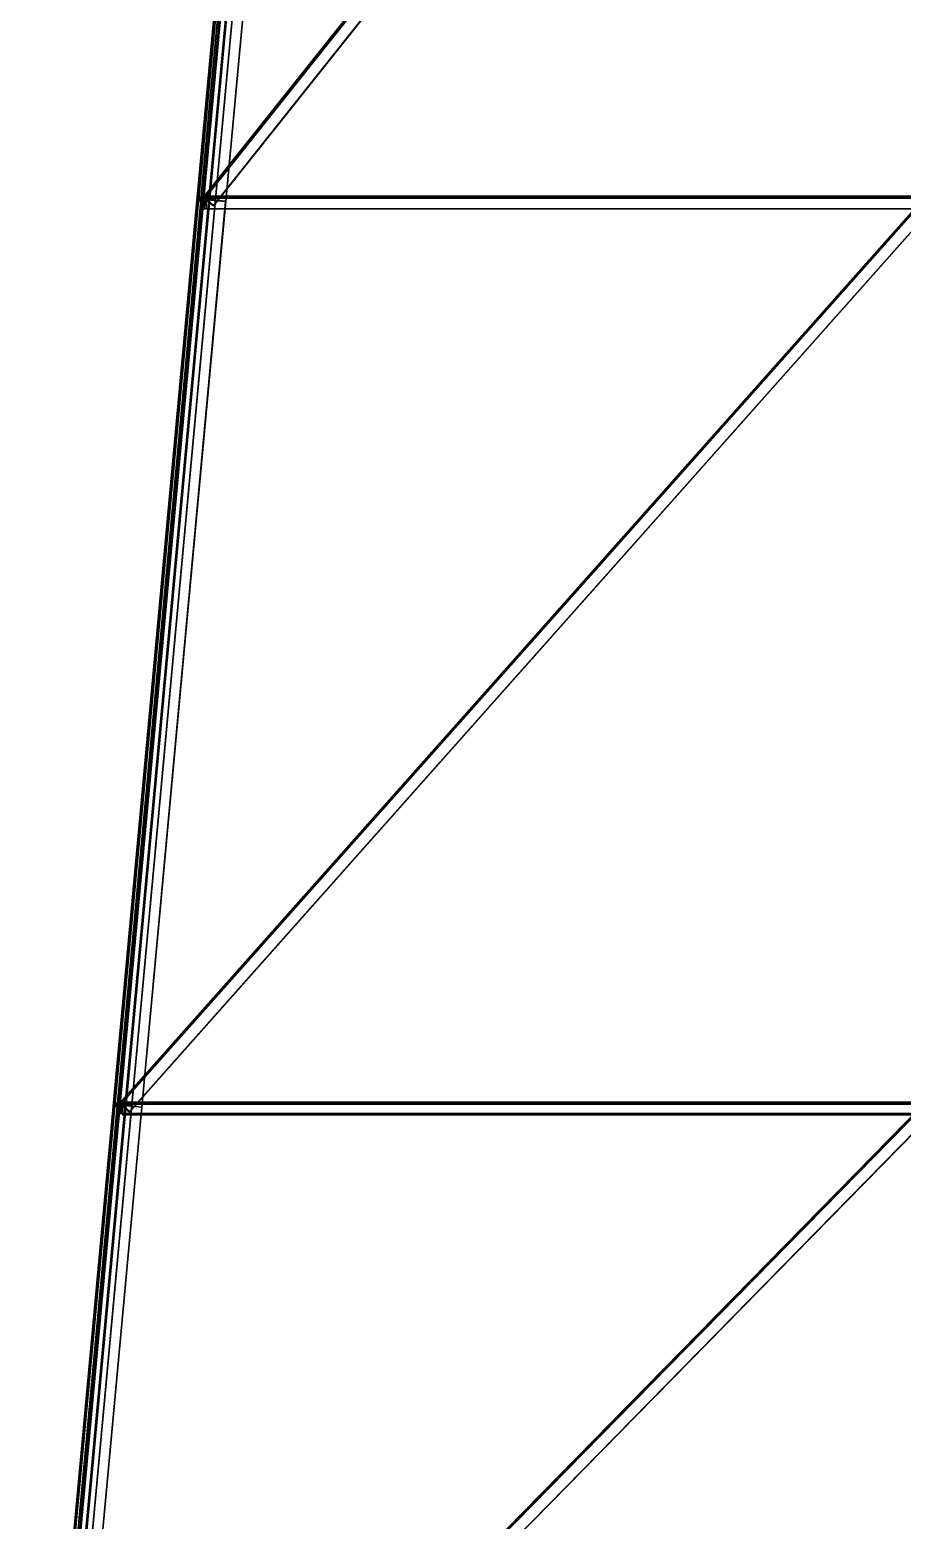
# Model space of a CAD drawing. Extents: x -14.2 to 13.4, y -20.5 to 46.3.
# Drawn here: x -4.96 to -0.14, y -12.29 to -4.06 of the extents above; entities that cross this region are included whole.
import ezdxf

# ---------------------------------------------------------------- set-up
doc = ezdxf.new("R2010")
doc.units = 0

msp = doc.modelspace()

# ---------------------------------------------------------------- linework, layer by layer
at = {"layer": '1', "color": 5}
for points in [[(-3.5697, 0.0122, -0.0122), (-4.0322, -4.9878, -3.1268), (-4.032, -4.9852, -3.131), (-3.5695, 0.0148, -0.0164)], [(-3.505, 0.0062, -0.0122), (-3.9675, -4.9938, -3.1268), (-4.0322, -4.9878, -3.1268), (-3.5697, 0.0122, -0.0122)], [(-3.5695, 0.0148, -0.0164), (-4.032, -4.9852, -3.131), (-3.9623, -4.9916, -3.131), (-3.4998, 0.0084, -0.0164)], [(-3.5383, 0.0119, 0.0164), (-4.0008, -4.9881, 3.131), (-4.0042, -5.0248, 3.0715), (-3.5417, -0.0248, -0.043)], [(-3.4686, 0.0055, 0.0164), (-3.9311, -4.9945, 3.131), (-4.0008, -4.9881, 3.131), (-3.5383, 0.0119, 0.0164)], [(-3.5367, -0.0253, -0.043), (-3.9992, -5.0253, 3.0715), (-3.9961, -4.9911, 3.1268), (-3.5336, 0.0089, 0.0122)], [(-0.0154, 0.0085, -2.6987), (-3.9979, -4.9915, -3.0633), (-3.9976, -4.9866, -3.1331), (-0.0151, 0.0134, -2.7685)], [(-0.0115, 0.0054, -2.6989), (-3.994, -4.9946, -3.0635), (-3.9979, -4.9915, -3.0633), (-0.0154, 0.0085, -2.6987)], [(-0.0148, 0.0154, 2.7998), (-3.9973, -4.9846, 3.1644), (-3.9978, -4.9893, 3.0946), (-0.0153, 0.0107, 2.73)], [(-0.0153, 0.0107, 2.73), (-3.9978, -4.9893, 3.0946), (-3.943, -5.0328, 3.0972), (0.0395, -0.0328, 2.7326)], [(-0.0151, 0.0134, -2.7685), (-3.9976, -4.9866, -3.1331), (-3.9428, -5.0301, -3.1359), (0.0397, -0.0301, -2.7713)], [(-0.0109, 0.0123, 2.8), (-3.9934, -4.9877, 3.1646), (-3.9973, -4.9846, 3.1644), (-0.0148, 0.0154, 2.7998)], [(-3.5336, 0.0089, 0.0122), (-3.9961, -4.9911, 3.1268), (-3.9314, -4.9971, 3.1268), (-3.4689, 0.0029, 0.0122)], [(-0.0112, 0.0099, -2.7637), (-3.9937, -4.9901, -3.1283), (-3.994, -4.9946, -3.0635), (-0.0115, 0.0054, -2.6989)], [(-0.0113, 0.0079, 2.7351), (-3.9938, -4.9921, 3.0997), (-3.9934, -4.9877, 3.1646), (-0.0109, 0.0123, 2.8)], [(0.0396, -0.0324, 2.7376), (-3.9429, -5.0324, 3.1022), (-3.9938, -4.9921, 3.0997), (-0.0113, 0.0079, 2.7351)], [(0.0397, -0.0304, -2.7663), (-3.9428, -5.0304, -3.1309), (-3.9937, -4.9901, -3.1283), (-0.0112, 0.0099, -2.7637)], [(-3.5082, -0.0279, 0.043), (-3.9707, -5.0279, -3.0715), (-3.9675, -4.9938, -3.1268), (-3.505, 0.0062, -0.0122)], [(-3.4998, 0.0084, -0.0164), (-3.9623, -4.9916, -3.131), (-3.9657, -5.0284, -3.0715), (-3.5032, -0.0284, 0.043)], [(-3.4689, 0.0029, 0.0122), (-3.9314, -4.9971, 3.1268), (-3.9311, -4.9945, 3.131), (-3.4686, 0.0055, 0.0164)], [(-3.5417, -0.0248, -0.043), (-4.0042, -5.0248, 3.0715), (-3.9992, -5.0253, 3.0715), (-3.5367, -0.0253, -0.043)], [(-3.5032, -0.0284, 0.043), (-3.9657, -5.0284, -3.0715), (-3.9707, -5.0279, -3.0715), (-3.5082, -0.0279, 0.043)], [(0.0395, -0.0328, 2.7326), (-3.943, -5.0328, 3.0972), (-3.9429, -5.0324, 3.1022), (0.0396, -0.0324, 2.7376)], [(0.0397, -0.0301, -2.7713), (-3.9428, -5.0301, -3.1359), (-3.9428, -5.0304, -3.1309), (0.0397, -0.0304, -2.7663)], [(-4.0322, -4.9872, -0.0118), (-4.4947, -9.9872, -3.491), (-4.4944, -9.9844, -3.4951), (-4.0319, -4.9844, -0.0159)], [(-3.9675, -4.9932, -0.0118), (-4.43, -9.9932, -3.491), (-4.4947, -9.9872, -3.491), (-4.0322, -4.9872, -0.0118)], [(-4.0319, -4.9844, -0.0159), (-4.4944, -9.9844, -3.4951), (-4.4247, -9.9908, -3.4951), (-3.9622, -4.9908, -0.0159)], [(-4.0008, -4.9872, 0.0159), (-4.4633, -9.9872, 3.4951), (-4.4669, -10.0269, 3.4375), (-4.0044, -5.0269, -0.0416)], [(-3.9311, -4.9937, 0.0159), (-4.3936, -9.9937, 3.4951), (-4.4633, -9.9872, 3.4951), (-4.0008, -4.9872, 0.0159)], [(-3.9994, -5.0274, -0.0416), (-4.4619, -10.0274, 3.4375), (-4.4585, -9.9905, 3.491), (-3.996, -4.9905, 0.0118)], [(-0.0147, -4.9907, -3.0632), (-4.4597, -9.9907, -3.4278), (-4.4594, -9.9858, -3.4976), (-0.0144, -4.9858, -3.1331)], [(-0.0109, -4.994, -3.0634), (-4.4559, -9.994, -3.428), (-4.4597, -9.9907, -3.4278), (-0.0147, -4.9907, -3.0632)], [(-0.0142, -4.9838, 3.1643), (-4.4592, -9.9838, 3.5289), (-4.4596, -9.9885, 3.4591), (-0.0146, -4.9885, 3.0945)], [(-0.0146, -4.9885, 3.0945), (-4.4596, -9.9885, 3.4591), (-4.4072, -10.0348, 3.4619), (0.0378, -5.0348, 3.0973)], [(-0.0144, -4.9858, -3.1331), (-4.4594, -9.9858, -3.4976), (-4.407, -10.0322, -3.5006), (0.038, -5.0322, -3.1361)], [(-0.0104, -4.9871, 3.1645), (-4.4554, -9.9871, 3.5291), (-4.4592, -9.9838, 3.5289), (-0.0142, -4.9838, 3.1643)], [(-3.996, -4.9905, 0.0118), (-4.4585, -9.9905, 3.491), (-4.3938, -9.9965, 3.491), (-3.9313, -4.9965, 0.0118)], [(-0.0107, -4.9895, -3.1283), (-4.4557, -9.9895, -3.4929), (-4.4559, -9.994, -3.428), (-0.0109, -4.994, -3.0634)], [(-0.0108, -4.9915, 3.0997), (-4.4558, -9.9915, 3.4643), (-4.4554, -9.9871, 3.5291), (-0.0104, -4.9871, 3.1645)], [(0.0378, -5.0345, 3.1023), (-4.4072, -10.0345, 3.4669), (-4.4558, -9.9915, 3.4643), (-0.0108, -4.9915, 3.0997)], [(0.038, -5.0325, -3.1311), (-4.407, -10.0325, -3.4957), (-4.4557, -9.9895, -3.4929), (-0.0107, -4.9895, -3.1283)], [(-3.9709, -5.03, 0.0416), (-4.4334, -10.03, -3.4375), (-4.43, -9.9932, -3.491), (-3.9675, -4.9932, -0.0118)], [(-3.9622, -4.9908, -0.0159), (-4.4247, -9.9908, -3.4951), (-4.4284, -10.0305, -3.4375), (-3.9659, -5.0305, 0.0416)], [(-3.9313, -4.9965, 0.0118), (-4.3938, -9.9965, 3.491), (-4.3936, -9.9937, 3.4951), (-3.9311, -4.9937, 0.0159)], [(-3.9622, -4.9908, -0.0159), (-4.0319, -4.9844, -0.0159), (-4.0322, -4.9872, -0.0118)], [(-3.9623, -4.9916, -3.131), (-4.032, -4.9852, -3.131), (-4.0322, -4.9878, -3.1268)], [(-3.9622, -4.9908, -0.0159), (-4.0322, -4.9872, -0.0118), (-3.9675, -4.9932, -0.0118)], [(-3.9623, -4.9916, -3.131), (-4.0322, -4.9878, -3.1268), (-3.9675, -4.9938, -3.1268)], [(-4.0008, -4.9872, 0.0159), (-3.9994, -5.0274, -0.0416), (-4.0044, -5.0269, -0.0416)], [(-4.0008, -4.9881, 3.131), (-3.9992, -5.0253, 3.0715), (-4.0042, -5.0248, 3.0715)], [(-4.0008, -4.9872, 0.0159), (-3.9311, -4.9937, 0.0159), (-3.9313, -4.9965, 0.0118)], [(-4.0008, -4.9872, 0.0159), (-3.9313, -4.9965, 0.0118), (-3.996, -4.9905, 0.0118)], [(-4.0008, -4.9872, 0.0159), (-3.996, -4.9905, 0.0118), (-3.9994, -5.0274, -0.0416)], [(-4.0008, -4.9881, 3.131), (-3.9311, -4.9945, 3.131), (-3.9314, -4.9971, 3.1268)], [(-4.0008, -4.9881, 3.131), (-3.9314, -4.9971, 3.1268), (-3.9961, -4.9911, 3.1268)], [(-4.0008, -4.9881, 3.131), (-3.9961, -4.9911, 3.1268), (-3.9992, -5.0253, 3.0715)], [(-3.9976, -4.9866, -3.1331), (-3.9979, -4.9915, -3.0633), (-3.994, -4.9946, -3.0635)], [(-3.9978, -4.9893, 3.0946), (-3.9973, -4.9846, 3.1644), (-3.9934, -4.9877, 3.1646)], [(-3.9978, -4.9893, 3.0946), (-3.9934, -4.9877, 3.1646), (-3.9938, -4.9921, 3.0997)], [(-3.9978, -4.9893, 3.0946), (-3.9938, -4.9921, 3.0997), (-3.9429, -5.0324, 3.1022)], [(-3.9978, -4.9893, 3.0946), (-3.9429, -5.0324, 3.1022), (-3.943, -5.0328, 3.0972)], [(-3.9976, -4.9866, -3.1331), (-3.994, -4.9946, -3.0635), (-3.9937, -4.9901, -3.1283)], [(-3.9976, -4.9866, -3.1331), (-3.9937, -4.9901, -3.1283), (-3.9428, -5.0304, -3.1309)], [(-3.9976, -4.9866, -3.1331), (-3.9428, -5.0304, -3.1309), (-3.9428, -5.0301, -3.1359)], [(-0.0147, -5.0487, 3.1334), (-3.9972, -5.0487, 0.0188), (-3.9933, -4.979, 0.0138), (-0.0108, -4.979, 3.1284)], [(-3.9933, -4.979, 0.0138), (-3.9972, -5.0487, 0.0188), (-3.9942, -5.0491, 0.0149)], [(-0.0108, -4.979, -3.1284), (-3.9933, -4.979, -0.0138), (-3.9972, -5.0487, -0.0188), (-0.0147, -5.0487, -3.1334)], [(-3.9933, -4.979, -0.0138), (-3.9942, -5.0491, -0.0149), (-3.9972, -5.0487, -0.0188)], [(-3.9933, -4.979, 0.0138), (-3.9942, -5.0491, 0.0149), (-3.9905, -4.9844, 0.0102)], [(-3.9933, -4.979, -0.0138), (-3.9905, -4.9844, -0.0102), (-3.9942, -5.0491, -0.0149)], [(-0.008, -4.9844, 3.1248), (-3.9905, -4.9844, 0.0102), (-3.9942, -5.0491, 0.0149), (-0.0117, -5.0491, 3.1295)], [(-0.0117, -5.0491, -3.1295), (-3.9942, -5.0491, -0.0149), (-3.9905, -4.9844, -0.0102), (-0.008, -4.9844, -3.1248)], [(-0.0108, -4.979, 3.1284), (-3.9933, -4.979, 0.0138), (-3.9503, -4.9854, -0.0411), (0.0322, -4.9854, 3.0735)], [(-3.9933, -4.979, 0.0138), (-3.9905, -4.9844, 0.0102), (-3.9506, -4.9903, -0.0408)], [(-3.9933, -4.979, 0.0138), (-3.9506, -4.9903, -0.0408), (-3.9503, -4.9854, -0.0411)], [(0.0322, -4.9854, -3.0735), (-3.9503, -4.9854, 0.0411), (-3.9933, -4.979, -0.0138), (-0.0108, -4.979, -3.1284)], [(-3.9933, -4.979, -0.0138), (-3.9503, -4.9854, 0.0411), (-3.9506, -4.9903, 0.0408)], [(-3.9933, -4.979, -0.0138), (-3.9506, -4.9903, 0.0408), (-3.9905, -4.9844, -0.0102)], [(0.0319, -4.9903, 3.0738), (-3.9506, -4.9903, -0.0408), (-3.9905, -4.9844, 0.0102), (-0.008, -4.9844, 3.1248)], [(-0.008, -4.9844, -3.1248), (-3.9905, -4.9844, -0.0102), (-3.9506, -4.9903, 0.0408), (0.0319, -4.9903, -3.0738)], [(-3.9622, -4.9908, -0.0159), (-3.9675, -4.9932, -0.0118), (-3.9709, -5.03, 0.0416)], [(-3.9622, -4.9908, -0.0159), (-3.9709, -5.03, 0.0416), (-3.9659, -5.0305, 0.0416)], [(-3.9623, -4.9916, -3.131), (-3.9675, -4.9938, -3.1268), (-3.9707, -5.0279, -3.0715)], [(-3.9623, -4.9916, -3.131), (-3.9707, -5.0279, -3.0715), (-3.9657, -5.0284, -3.0715)], [(0.0322, -4.9854, 3.0735), (-3.9503, -4.9854, -0.0411), (-3.9506, -4.9903, -0.0408), (0.0319, -4.9903, 3.0738)], [(0.0319, -4.9903, -3.0738), (-3.9506, -4.9903, 0.0408), (-3.9503, -4.9854, 0.0411), (0.0322, -4.9854, -3.0735)], [(-4.0044, -5.0269, -0.0416), (-4.4669, -10.0269, 3.4375), (-4.4619, -10.0274, 3.4375), (-3.9994, -5.0274, -0.0416)], [(-3.9659, -5.0305, 0.0416), (-4.4284, -10.0305, -3.4375), (-4.4334, -10.03, -3.4375), (-3.9709, -5.03, 0.0416)], [(0.0378, -5.0348, 3.0973), (-4.4072, -10.0348, 3.4619), (-4.4072, -10.0345, 3.4669), (0.0378, -5.0345, 3.1023)], [(0.038, -5.0322, -3.1361), (-4.407, -10.0322, -3.5006), (-4.407, -10.0325, -3.4957), (0.038, -5.0325, -3.1311)], [(-0.0117, -5.0491, 3.1295), (-3.9942, -5.0491, 0.0149), (-3.9972, -5.0487, 0.0188), (-0.0147, -5.0487, 3.1334)], [(-0.0147, -5.0487, -3.1334), (-3.9972, -5.0487, -0.0188), (-3.9942, -5.0491, -0.0149), (-0.0117, -5.0491, -3.1295)], [(-4.4946, -9.9866, -0.0114), (-4.9571, -14.9866, -3.8551), (-4.9568, -14.9836, -3.8591), (-4.4943, -9.9836, -0.0154)], [(-4.4299, -9.9926, -0.0114), (-4.8924, -14.9926, -3.8551), (-4.9571, -14.9866, -3.8551), (-4.4946, -9.9866, -0.0114)], [(-4.4943, -9.9836, -0.0154), (-4.9568, -14.9836, -3.8591), (-4.8871, -14.9901, -3.8591), (-4.4246, -9.9901, -0.0154)], [(-4.4632, -9.9865, 0.0154), (-4.9257, -14.9865, 3.8591), (-4.9296, -15.0289, 3.8035), (-4.4671, -10.0289, -0.0402)], [(-4.4671, -10.0289, -0.0402), (-4.9296, -15.0289, 3.8035), (-4.9246, -15.0293, 3.8035), (-4.4621, -10.0293, -0.0402)], [(-4.3935, -9.993, 0.0154), (-4.856, -14.993, 3.8591), (-4.9257, -14.9865, 3.8591), (-4.4632, -9.9865, 0.0154)], [(-4.4621, -10.0293, -0.0402), (-4.9246, -15.0293, 3.8035), (-4.921, -14.99, 3.8551), (-4.4585, -9.99, 0.0114)], [(-0.014, -9.99, -3.4278), (-4.9215, -14.99, -3.7923), (-4.9213, -14.9852, -3.8622), (-0.0138, -9.9852, -3.4976)], [(-0.0104, -9.9935, -3.428), (-4.9179, -14.9935, -3.7926), (-4.9215, -14.99, -3.7923), (-0.014, -9.99, -3.4278)], [(-0.0135, -9.9831, 3.5289), (-4.921, -14.9831, 3.8935), (-4.9214, -14.9878, 3.8236), (-0.0139, -9.9878, 3.459)], [(-0.0139, -9.9878, 3.459), (-4.9214, -14.9878, 3.8236), (-4.8714, -15.0367, 3.8266), (0.0361, -10.0367, 3.462)], [(-0.0138, -9.9852, -3.4976), (-4.9213, -14.9852, -3.8622), (-4.8712, -15.034, -3.8654), (0.0363, -10.034, -3.5008)], [(-0.0099, -9.9866, 3.5291), (-4.9174, -14.9866, 3.8937), (-4.921, -14.9831, 3.8935), (-0.0135, -9.9831, 3.5289)], [(-4.4585, -9.99, 0.0114), (-4.921, -14.99, 3.8551), (-4.8563, -14.996, 3.8551), (-4.3938, -9.996, 0.0114)], [(-0.0102, -9.989, -3.4928), (-4.9177, -14.989, -3.8574), (-4.9179, -14.9935, -3.7926), (-0.0104, -9.9935, -3.428)], [(-0.0103, -9.9909, 3.4642), (-4.9178, -14.9909, 3.8288), (-4.9174, -14.9866, 3.8937), (-0.0099, -9.9866, 3.5291)], [(0.0361, -10.0363, 3.467), (-4.8714, -15.0363, 3.8316), (-4.9178, -14.9909, 3.8288), (-0.0103, -9.9909, 3.4642)], [(0.0362, -10.0344, -3.4958), (-4.8713, -15.0344, -3.8604), (-4.9177, -14.989, -3.8574), (-0.0102, -9.989, -3.4928)], [(-4.4335, -10.032, 0.0402), (-4.896, -15.032, -3.8035), (-4.8924, -14.9926, -3.8551), (-4.4299, -9.9926, -0.0114)], [(-4.4286, -10.0324, 0.0402), (-4.8911, -15.0324, -3.8035), (-4.896, -15.032, -3.8035), (-4.4335, -10.032, 0.0402)], [(-4.4246, -9.9901, -0.0154), (-4.8871, -14.9901, -3.8591), (-4.8911, -15.0324, -3.8035), (-4.4286, -10.0324, 0.0402)], [(0.0361, -10.0367, 3.462), (-4.8714, -15.0367, 3.8266), (-4.8714, -15.0363, 3.8316), (0.0361, -10.0363, 3.467)], [(0.0363, -10.034, -3.5008), (-4.8712, -15.034, -3.8654), (-4.8713, -15.0344, -3.8604), (0.0362, -10.0344, -3.4958)], [(-4.3938, -9.996, 0.0114), (-4.8563, -14.996, 3.8551), (-4.856, -14.993, 3.8591), (-4.3935, -9.993, 0.0154)], [(-4.4247, -9.9908, -3.4951), (-4.4944, -9.9844, -3.4951), (-4.4947, -9.9872, -3.491)], [(-4.4247, -9.9908, -3.4951), (-4.4947, -9.9872, -3.491), (-4.43, -9.9932, -3.491)], [(-4.4246, -9.9901, -0.0154), (-4.4943, -9.9836, -0.0154), (-4.4946, -9.9866, -0.0114)], [(-4.4246, -9.9901, -0.0154), (-4.4946, -9.9866, -0.0114), (-4.4299, -9.9926, -0.0114)], [(-4.4632, -9.9865, 0.0154), (-4.4621, -10.0293, -0.0402), (-4.4671, -10.0289, -0.0402)], [(-4.4633, -9.9872, 3.4951), (-4.4619, -10.0274, 3.4375), (-4.4669, -10.0269, 3.4375)], [(-4.4633, -9.9872, 3.4951), (-4.3936, -9.9937, 3.4951), (-4.3938, -9.9965, 3.491)], [(-4.4633, -9.9872, 3.4951), (-4.3938, -9.9965, 3.491), (-4.4585, -9.9905, 3.491)], [(-4.4633, -9.9872, 3.4951), (-4.4585, -9.9905, 3.491), (-4.4619, -10.0274, 3.4375)], [(-4.4632, -9.9865, 0.0154), (-4.3935, -9.993, 0.0154), (-4.3938, -9.996, 0.0114)], [(-4.4632, -9.9865, 0.0154), (-4.3938, -9.996, 0.0114), (-4.4585, -9.99, 0.0114)], [(-4.4632, -9.9865, 0.0154), (-4.4585, -9.99, 0.0114), (-4.4621, -10.0293, -0.0402)], [(-4.4594, -9.9858, -3.4976), (-4.4597, -9.9907, -3.4278), (-4.4559, -9.994, -3.428)], [(-4.4596, -9.9885, 3.4591), (-4.4592, -9.9838, 3.5289), (-4.4554, -9.9871, 3.5291)], [(-4.4596, -9.9885, 3.4591), (-4.4554, -9.9871, 3.5291), (-4.4558, -9.9915, 3.4643)], [(-4.4596, -9.9885, 3.4591), (-4.4558, -9.9915, 3.4643), (-4.4072, -10.0345, 3.4669)], [(-4.4596, -9.9885, 3.4591), (-4.4072, -10.0345, 3.4669), (-4.4072, -10.0348, 3.4619)], [(-4.4594, -9.9858, -3.4976), (-4.4559, -9.994, -3.428), (-4.4557, -9.9895, -3.4929)], [(-4.4594, -9.9858, -3.4976), (-4.4557, -9.9895, -3.4929), (-4.407, -10.0325, -3.4957)], [(-4.4594, -9.9858, -3.4976), (-4.407, -10.0325, -3.4957), (-4.407, -10.0322, -3.5006)], [(-0.0126, -10.0418, 3.4952), (-4.4576, -10.0418, 0.0161), (-4.4542, -9.9821, 0.0117), (-0.0092, -9.9821, 3.4909)], [(-4.4542, -9.9821, 0.0117), (-4.4576, -10.0418, 0.0161), (-4.4551, -10.0422, 0.0129)], [(-0.0092, -9.9821, -3.4909), (-4.4542, -9.9821, -0.0117), (-4.4576, -10.0418, -0.0161), (-0.0126, -10.0418, -3.4952)], [(-4.4542, -9.9821, -0.0117), (-4.4551, -10.0422, -0.0129), (-4.4576, -10.0418, -0.0161)], [(-4.4542, -9.9821, 0.0117), (-4.4551, -10.0422, 0.0129), (-4.452, -9.9864, 0.0089)], [(-4.4542, -9.9821, -0.0117), (-4.452, -9.9864, -0.0089), (-4.4551, -10.0422, -0.0129)], [(-0.007, -9.9864, 3.4881), (-4.452, -9.9864, 0.0089), (-4.4551, -10.0422, 0.0129), (-0.0101, -10.0422, 3.4921)], [(-0.0101, -10.0422, -3.4921), (-4.4551, -10.0422, -0.0129), (-4.452, -9.9864, -0.0089), (-0.007, -9.9864, -3.4881)], [(-0.0092, -9.9821, 3.4909), (-4.4542, -9.9821, 0.0117), (-4.4174, -9.9876, -0.0353), (0.0276, -9.9876, 3.4439)], [(-4.4542, -9.9821, 0.0117), (-4.452, -9.9864, 0.0089), (-4.4176, -9.9915, -0.035)], [(-4.4542, -9.9821, 0.0117), (-4.4176, -9.9915, -0.035), (-4.4174, -9.9876, -0.0353)], [(0.0276, -9.9876, -3.4439), (-4.4174, -9.9876, 0.0353), (-4.4542, -9.9821, -0.0117), (-0.0092, -9.9821, -3.4909)], [(-4.4542, -9.9821, -0.0117), (-4.4174, -9.9876, 0.0353), (-4.4176, -9.9915, 0.035)], [(-4.4542, -9.9821, -0.0117), (-4.4176, -9.9915, 0.035), (-4.452, -9.9864, -0.0089)], [(0.0274, -9.9915, 3.4441), (-4.4176, -9.9915, -0.035), (-4.452, -9.9864, 0.0089), (-0.007, -9.9864, 3.4881)], [(-0.007, -9.9864, -3.4881), (-4.452, -9.9864, -0.0089), (-4.4176, -9.9915, 0.035), (0.0274, -9.9915, -3.4441)], [(-4.4246, -9.9901, -0.0154), (-4.4299, -9.9926, -0.0114), (-4.4335, -10.032, 0.0402)], [(-4.4246, -9.9901, -0.0154), (-4.4335, -10.032, 0.0402), (-4.4286, -10.0324, 0.0402)], [(-4.4247, -9.9908, -3.4951), (-4.43, -9.9932, -3.491), (-4.4334, -10.03, -3.4375)], [(-4.4247, -9.9908, -3.4951), (-4.4334, -10.03, -3.4375), (-4.4284, -10.0305, -3.4375)], [(0.0276, -9.9876, 3.4439), (-4.4174, -9.9876, -0.0353), (-4.4176, -9.9915, -0.035), (0.0274, -9.9915, 3.4441)], [(0.0274, -9.9915, -3.4441), (-4.4176, -9.9915, 0.035), (-4.4174, -9.9876, 0.0353), (0.0276, -9.9876, -3.4439)], [(-0.0101, -10.0422, 3.4921), (-4.4551, -10.0422, 0.0129), (-4.4576, -10.0418, 0.0161), (-0.0126, -10.0418, 3.4952)], [(-0.0126, -10.0418, -3.4952), (-4.4576, -10.0418, -0.0161), (-4.4551, -10.0422, -0.0129), (-0.0101, -10.0422, -3.4921)]]:
    msp.add_3dface(points, dxfattribs=at)
at = {"layer": '1', "color": 3}
for points in [[(-4.025, -5.0039, 3.0068), (-3.5625, -0.0039, 2.6422), (-3.5615, 0.0069, 2.7918), (-4.024, -4.9931, 3.1564)], [(-4.024, -4.9931, -3.1564), (-3.5615, 0.0069, -2.7918), (-3.5625, -0.0039, -2.6422), (-4.025, -5.0039, -3.0068)], [(-4.024, -4.9931, 3.1564), (-3.5615, 0.0069, 2.7918), (-3.4121, -0.0069, 2.7918), (-3.8746, -5.0069, 3.1564)], [(-3.8746, -5.0069, -3.1564), (-3.4121, -0.0069, -2.7918), (-3.5615, 0.0069, -2.7918), (-4.024, -4.9931, -3.1564)], [(-4.0121, -4.9951, 3.1444), (-3.5496, 0.0049, 2.7799), (-3.5505, -0.005, 2.6422), (-4.013, -5.005, 3.0068)], [(-4.013, -5.005, -3.0068), (-3.5505, -0.005, -2.6422), (-3.5496, 0.0049, -2.7799), (-4.0121, -4.9951, -3.1444)], [(-3.8747, -5.0078, 3.1444), (-3.4122, -0.0078, 2.7799), (-3.5496, 0.0049, 2.7799), (-4.0121, -4.9951, 3.1444)], [(-4.0121, -4.9951, -3.1444), (-3.5496, 0.0049, -2.7799), (-3.4122, -0.0078, -2.7799), (-3.8747, -5.0078, -3.1444)], [(-4.013, -5.005, 3.0068), (-3.5505, -0.005, 2.6422), (-3.5625, -0.0039, 2.6422), (-4.025, -5.0039, 3.0068)], [(-4.025, -5.0039, -3.0068), (-3.5625, -0.0039, -2.6422), (-3.5505, -0.005, -2.6422), (-4.013, -5.005, -3.0068)], [(-3.8746, -5.0069, 3.1564), (-3.4121, -0.0069, 2.7918), (-3.4122, -0.0078, 2.7799), (-3.8747, -5.0078, 3.1444)], [(-3.8747, -5.0078, -3.1444), (-3.4122, -0.0078, -2.7799), (-3.4121, -0.0069, -2.7918), (-3.8746, -5.0069, -3.1564)], [(-4.4882, -10.0038, 3.3721), (-4.0257, -5.0038, 3.0075), (-4.0247, -4.993, 3.1571), (-4.4872, -9.993, 3.5217)], [(-4.4872, -9.993, -3.5217), (-4.0247, -4.993, -3.1571), (-4.0257, -5.0038, -3.0075), (-4.4882, -10.0038, -3.3721)], [(-4.4743, -10.0051, 3.3721), (-4.0118, -5.0051, 3.0075), (-4.0257, -5.0038, 3.0075), (-4.4882, -10.0038, 3.3721)], [(-4.4882, -10.0038, -3.3721), (-4.0257, -5.0038, -3.0075), (-4.0118, -5.0051, -3.0075), (-4.4743, -10.0051, -3.3721)], [(-4.4872, -9.993, 3.5217), (-4.0247, -4.993, 3.1571), (-3.8753, -5.0068, 3.1571), (-4.3378, -10.0068, 3.5217)], [(-4.3378, -10.0068, -3.5217), (-3.8753, -5.0068, -3.1571), (-4.0247, -4.993, -3.1571), (-4.4872, -9.993, -3.5217)], [(-4.4734, -9.9953, 3.5078), (-4.0109, -4.9953, 3.1432), (-4.0118, -5.0051, 3.0075), (-4.4743, -10.0051, 3.3721)], [(-4.4743, -10.0051, -3.3721), (-4.0118, -5.0051, -3.0075), (-4.0109, -4.9953, -3.1432), (-4.4734, -9.9953, -3.5078)], [(-4.3379, -10.0078, 3.5078), (-3.8754, -5.0078, 3.1432), (-4.0109, -4.9953, 3.1432), (-4.4734, -9.9953, 3.5078)], [(-4.4734, -9.9953, -3.5078), (-4.0109, -4.9953, -3.1432), (-3.8754, -5.0078, -3.1432), (-4.3379, -10.0078, -3.5078)], [(-4.3378, -10.0068, 3.5217), (-3.8753, -5.0068, 3.1571), (-3.8754, -5.0078, 3.1432), (-4.3379, -10.0078, 3.5078)], [(-4.3379, -10.0078, -3.5078), (-3.8754, -5.0078, -3.1432), (-3.8753, -5.0068, -3.1571), (-4.3378, -10.0068, -3.5217)], [(-4.0247, -4.993, 3.1571), (-4.0257, -5.0038, 3.0075), (-4.0118, -5.0051, 3.0075)], [(-4.0247, -4.993, -3.1571), (-4.0118, -5.0051, -3.0075), (-4.0257, -5.0038, -3.0075)], [(-4.024, -4.9931, 3.1564), (-4.025, -5.0039, 3.0068), (-4.013, -5.005, 3.0068)], [(-4.024, -4.9931, -3.1564), (-4.013, -5.005, -3.0068), (-4.025, -5.0039, -3.0068)], [(-4.0247, -4.993, 3.1571), (-4.0118, -5.0051, 3.0075), (-4.0109, -4.9953, 3.1432)], [(-4.0247, -4.993, 3.1571), (-4.0109, -4.9953, 3.1432), (-3.8754, -5.0078, 3.1432)], [(-4.0247, -4.993, 3.1571), (-3.8754, -5.0078, 3.1432), (-3.8753, -5.0068, 3.1571)], [(-4.0247, -4.993, -3.1571), (-3.8753, -5.0068, -3.1571), (-3.8754, -5.0078, -3.1432)], [(-4.0247, -4.993, -3.1571), (-3.8754, -5.0078, -3.1432), (-4.0109, -4.9953, -3.1432)], [(-4.0247, -4.993, -3.1571), (-4.0109, -4.9953, -3.1432), (-4.0118, -5.0051, -3.0075)], [(-4.024, -4.9931, 3.1564), (-4.013, -5.005, 3.0068), (-4.0121, -4.9951, 3.1444)], [(-4.024, -4.9931, 3.1564), (-4.0121, -4.9951, 3.1444), (-3.8747, -5.0078, 3.1444)], [(-4.024, -4.9931, 3.1564), (-3.8747, -5.0078, 3.1444), (-3.8746, -5.0069, 3.1564)], [(-4.024, -4.9931, -3.1564), (-3.8746, -5.0069, -3.1564), (-3.8747, -5.0078, -3.1444)], [(-4.024, -4.9931, -3.1564), (-3.8747, -5.0078, -3.1444), (-4.0121, -4.9951, -3.1444)], [(-4.024, -4.9931, -3.1564), (-4.0121, -4.9951, -3.1444), (-4.013, -5.005, -3.0068)], [(-4, -4.9789), (-4, -4.9789, 3.1146), (-4.0064, -5.0487, 3.1146), (-4.0064, -5.0487)], [(-4, -4.9789), (-4.0015, -5.0491), (-4.0064, -5.0487)], [(-4, -4.9789, 3.1146), (-4.0015, -5.0491, 3.1146), (-4.0064, -5.0487, 3.1146)], [(-4, -4.9789, -3.1146), (-4, -4.9789), (-4.0064, -5.0487), (-4.0064, -5.0487, -3.1146)], [(-4, -4.9789, -3.1146), (-4.0015, -5.0491, -3.1146), (-4.0064, -5.0487, -3.1146)], [(-4, -4.9789), (-4.0015, -5.0491), (-4.0064, -5.0487)], [(-4, -4.9789), (-3.9955, -4.9844), (-4.0015, -5.0491)], [(-4, -4.9789, 3.1146), (-3.9955, -4.9844, 3.1146), (-4.0015, -5.0491, 3.1146)], [(-4, -4.9789, -3.1146), (-3.9955, -4.9844, -3.1146), (-4.0015, -5.0491, -3.1146)], [(-4, -4.9789), (-3.9955, -4.9844), (-4.0015, -5.0491)], [(-4.0015, -5.0491), (-4.0015, -5.0491, 3.1146), (-3.9955, -4.9844, 3.1146), (-3.9955, -4.9844)], [(-4.0015, -5.0491, -3.1146), (-4.0015, -5.0491), (-3.9955, -4.9844), (-3.9955, -4.9844, -3.1146)], [(-3.9303, -4.9854), (-3.9303, -4.9854, 3.1146), (-4, -4.9789, 3.1146), (-4, -4.9789)], [(-4, -4.9789), (-3.9303, -4.9854), (-3.9307, -4.9904)], [(-4, -4.9789), (-3.9307, -4.9904), (-3.9955, -4.9844)], [(-4, -4.9789, 3.1146), (-3.9303, -4.9854, 3.1146), (-3.9307, -4.9904, 3.1146)], [(-4, -4.9789, 3.1146), (-3.9307, -4.9904, 3.1146), (-3.9955, -4.9844, 3.1146)], [(-3.9303, -4.9854, -3.1146), (-3.9303, -4.9854), (-4, -4.9789), (-4, -4.9789, -3.1146)], [(-4, -4.9789, -3.1146), (-3.9303, -4.9854, -3.1146), (-3.9307, -4.9904, -3.1146)], [(-4, -4.9789, -3.1146), (-3.9307, -4.9904, -3.1146), (-3.9955, -4.9844, -3.1146)], [(-4, -4.9789), (-3.9303, -4.9854), (-3.9307, -4.9904)], [(-4, -4.9789), (-3.9307, -4.9904), (-3.9955, -4.9844)], [(-3.9955, -4.9844), (-3.9955, -4.9844, 3.1146), (-3.9307, -4.9904, 3.1146), (-3.9307, -4.9904)], [(-3.9955, -4.9844, -3.1146), (-3.9955, -4.9844), (-3.9307, -4.9904), (-3.9307, -4.9904, -3.1146)], [(0, -5.0491, 3.1375), (-3.9825, -5.0491, 3.1375), (-3.9825, -4.9793, 3.1325), (0, -4.9793, 3.1325)], [(0, -4.9793, 3.1325), (-3.9825, -4.9793, 3.1325), (-3.9825, -4.9844, 3.0627), (0, -4.9844, 3.0627)], [(-3.9825, -4.9793, 3.1325), (-3.9825, -5.0491, 3.1375), (-3.9825, -5.0495, 3.1326)], [(-3.9825, -4.9793, 3.1325), (-3.9825, -5.0495, 3.1326), (-3.9825, -4.9847, 3.1279)], [(-3.9825, -4.9793, 3.1325), (-3.9825, -4.9847, 3.1279), (-3.9825, -4.9893, 3.063)], [(-3.9825, -4.9793, 3.1325), (-3.9825, -4.9893, 3.063), (-3.9825, -4.9844, 3.0627)], [(-3.9825, -5.0491, -3.1375), (0, -5.0491, -3.1375), (0, -4.9793, -3.1325), (-3.9825, -4.9793, -3.1325)], [(-3.9825, -4.9793, -3.1325), (0, -4.9793, -3.1325), (0, -4.9844, -3.0627), (-3.9825, -4.9844, -3.0627)], [(-3.9825, -4.9793, -3.1325), (-3.9825, -5.0491, -3.1375), (-3.9825, -5.0495, -3.1326)], [(-3.9825, -4.9793, -3.1325), (-3.9825, -5.0495, -3.1326), (-3.9825, -4.9847, -3.1279)], [(-3.9825, -4.9793, -3.1325), (-3.9825, -4.9847, -3.1279), (-3.9825, -4.9893, -3.063)], [(-3.9825, -4.9793, -3.1325), (-3.9825, -4.9893, -3.063), (-3.9825, -4.9844, -3.0627)], [(0, -4.9844, 3.0627), (-3.9825, -4.9844, 3.0627), (-3.9825, -4.9893, 3.063), (0, -4.9893, 3.063)], [(-3.9825, -4.9844, -3.0627), (0, -4.9844, -3.0627), (0, -4.9893, -3.063), (-3.9825, -4.9893, -3.063)], [(0, -4.9847, 3.1279), (-3.9825, -4.9847, 3.1279), (-3.9825, -5.0495, 3.1326), (0, -5.0495, 3.1326)], [(0, -4.9893, 3.063), (-3.9825, -4.9893, 3.063), (-3.9825, -4.9847, 3.1279), (0, -4.9847, 3.1279)], [(-3.9825, -4.9847, -3.1279), (0, -4.9847, -3.1279), (0, -5.0495, -3.1326), (-3.9825, -5.0495, -3.1326)], [(-3.9825, -4.9893, -3.063), (0, -4.9893, -3.063), (0, -4.9847, -3.1279), (-3.9825, -4.9847, -3.1279)], [(-3.9307, -4.9904), (-3.9307, -4.9904, 3.1146), (-3.9303, -4.9854, 3.1146), (-3.9303, -4.9854)], [(-3.9307, -4.9904, -3.1146), (-3.9307, -4.9904), (-3.9303, -4.9854), (-3.9303, -4.9854, -3.1146)], [(-4.0064, -5.0487), (-4.0064, -5.0487, 3.1146), (-4.0015, -5.0491, 3.1146), (-4.0015, -5.0491)], [(-4.0064, -5.0487, -3.1146), (-4.0064, -5.0487), (-4.0015, -5.0491), (-4.0015, -5.0491, -3.1146)], [(0, -5.0495, 3.1326), (-3.9825, -5.0495, 3.1326), (-3.9825, -5.0491, 3.1375), (0, -5.0491, 3.1375)], [(-3.9825, -5.0495, -3.1326), (0, -5.0495, -3.1326), (0, -5.0491, -3.1375), (-3.9825, -5.0491, -3.1375)], [(-4.9507, -15.0038, 3.7367), (-4.4882, -10.0038, 3.3721), (-4.4872, -9.993, 3.5217), (-4.9497, -14.993, 3.8863)], [(-4.9497, -14.993, -3.8863), (-4.4872, -9.993, -3.5217), (-4.4882, -10.0038, -3.3721), (-4.9507, -15.0038, -3.7367)], [(-4.9368, -15.0051, 3.7367), (-4.4743, -10.0051, 3.3721), (-4.4882, -10.0038, 3.3721), (-4.9507, -15.0038, 3.7367)], [(-4.9507, -15.0038, -3.7367), (-4.4882, -10.0038, -3.3721), (-4.4743, -10.0051, -3.3721), (-4.9368, -15.0051, -3.7367)], [(-4.9497, -14.993, 3.8863), (-4.4872, -9.993, 3.5217), (-4.3378, -10.0068, 3.5217), (-4.8003, -15.0068, 3.8863)], [(-4.8003, -15.0068, -3.8863), (-4.3378, -10.0068, -3.5217), (-4.4872, -9.993, -3.5217), (-4.9497, -14.993, -3.8863)], [(-4.9359, -14.9953, 3.8723), (-4.4734, -9.9953, 3.5078), (-4.4743, -10.0051, 3.3721), (-4.9368, -15.0051, 3.7367)], [(-4.9368, -15.0051, -3.7367), (-4.4743, -10.0051, -3.3721), (-4.4734, -9.9953, -3.5078), (-4.9359, -14.9953, -3.8723)], [(-4.8004, -15.0078, 3.8723), (-4.3379, -10.0078, 3.5078), (-4.4734, -9.9953, 3.5078), (-4.9359, -14.9953, 3.8723)], [(-4.9359, -14.9953, -3.8723), (-4.4734, -9.9953, -3.5078), (-4.3379, -10.0078, -3.5078), (-4.8004, -15.0078, -3.8723)], [(-4.8003, -15.0068, 3.8863), (-4.3378, -10.0068, 3.5217), (-4.3379, -10.0078, 3.5078), (-4.8004, -15.0078, 3.8723)], [(-4.8004, -15.0078, -3.8723), (-4.3379, -10.0078, -3.5078), (-4.3378, -10.0068, -3.5217), (-4.8003, -15.0068, -3.8863)], [(-4.4872, -9.993, 3.5217), (-4.4882, -10.0038, 3.3721), (-4.4743, -10.0051, 3.3721)], [(-4.4872, -9.993, -3.5217), (-4.4743, -10.0051, -3.3721), (-4.4882, -10.0038, -3.3721)], [(-4.4872, -9.993, 3.5217), (-4.4882, -10.0038, 3.3721), (-4.4743, -10.0051, 3.3721)], [(-4.4872, -9.993, -3.5217), (-4.4743, -10.0051, -3.3721), (-4.4882, -10.0038, -3.3721)], [(-4.4872, -9.993, 3.5217), (-4.4743, -10.0051, 3.3721), (-4.4734, -9.9953, 3.5078)], [(-4.4872, -9.993, 3.5217), (-4.4734, -9.9953, 3.5078), (-4.3379, -10.0078, 3.5078)], [(-4.4872, -9.993, 3.5217), (-4.3379, -10.0078, 3.5078), (-4.3378, -10.0068, 3.5217)], [(-4.4872, -9.993, -3.5217), (-4.3378, -10.0068, -3.5217), (-4.3379, -10.0078, -3.5078)], [(-4.4872, -9.993, -3.5217), (-4.3379, -10.0078, -3.5078), (-4.4734, -9.9953, -3.5078)], [(-4.4872, -9.993, -3.5217), (-4.4734, -9.9953, -3.5078), (-4.4743, -10.0051, -3.3721)], [(-4.4872, -9.993, 3.5217), (-4.4743, -10.0051, 3.3721), (-4.4734, -9.9953, 3.5078)], [(-4.4872, -9.993, 3.5217), (-4.4734, -9.9953, 3.5078), (-4.3379, -10.0078, 3.5078)], [(-4.4872, -9.993, 3.5217), (-4.3379, -10.0078, 3.5078), (-4.3378, -10.0068, 3.5217)], [(-4.4872, -9.993, -3.5217), (-4.3378, -10.0068, -3.5217), (-4.3379, -10.0078, -3.5078)], [(-4.4872, -9.993, -3.5217), (-4.3379, -10.0078, -3.5078), (-4.4734, -9.9953, -3.5078)], [(-4.4872, -9.993, -3.5217), (-4.4734, -9.9953, -3.5078), (-4.4743, -10.0051, -3.3721)], [(-4.4625, -9.9789), (-4.4625, -9.9789, 3.4792), (-4.4689, -10.0487, 3.4792), (-4.4689, -10.0487)], [(-4.4625, -9.9789), (-4.464, -10.0491), (-4.4689, -10.0487)], [(-4.4625, -9.9789, 3.4792), (-4.464, -10.0491, 3.4792), (-4.4689, -10.0487, 3.4792)], [(-4.4625, -9.9789, -3.4792), (-4.4625, -9.9789), (-4.4689, -10.0487), (-4.4689, -10.0487, -3.4792)], [(-4.4625, -9.9789, -3.4792), (-4.464, -10.0491, -3.4792), (-4.4689, -10.0487, -3.4792)], [(-4.4625, -9.9789), (-4.464, -10.0491), (-4.4689, -10.0487)], [(-4.4625, -9.9789), (-4.458, -9.9844), (-4.464, -10.0491)], [(-4.4625, -9.9789, 3.4792), (-4.458, -9.9844, 3.4792), (-4.464, -10.0491, 3.4792)], [(-4.4625, -9.9789, -3.4792), (-4.458, -9.9844, -3.4792), (-4.464, -10.0491, -3.4792)], [(-4.4625, -9.9789), (-4.458, -9.9844), (-4.464, -10.0491)], [(-4.464, -10.0491), (-4.464, -10.0491, 3.4792), (-4.458, -9.9844, 3.4792), (-4.458, -9.9844)], [(-4.464, -10.0491, -3.4792), (-4.464, -10.0491), (-4.458, -9.9844), (-4.458, -9.9844, -3.4792)], [(-4.3928, -9.9854), (-4.3928, -9.9854, 3.4792), (-4.4625, -9.9789, 3.4792), (-4.4625, -9.9789)], [(-4.4625, -9.9789), (-4.3928, -9.9854), (-4.3932, -9.9904)], [(-4.4625, -9.9789), (-4.3932, -9.9904), (-4.458, -9.9844)], [(-4.4625, -9.9789, 3.4792), (-4.3928, -9.9854, 3.4792), (-4.3932, -9.9904, 3.4792)], [(-4.4625, -9.9789, 3.4792), (-4.3932, -9.9904, 3.4792), (-4.458, -9.9844, 3.4792)], [(-4.3928, -9.9854, -3.4792), (-4.3928, -9.9854), (-4.4625, -9.9789), (-4.4625, -9.9789, -3.4792)], [(-4.4625, -9.9789, -3.4792), (-4.3928, -9.9854, -3.4792), (-4.3932, -9.9904, -3.4792)], [(-4.4625, -9.9789, -3.4792), (-4.3932, -9.9904, -3.4792), (-4.458, -9.9844, -3.4792)], [(-4.4625, -9.9789), (-4.3928, -9.9854), (-4.3932, -9.9904)], [(-4.4625, -9.9789), (-4.3932, -9.9904), (-4.458, -9.9844)], [(-4.458, -9.9844), (-4.458, -9.9844, 3.4792), (-4.3932, -9.9904, 3.4792), (-4.3932, -9.9904)], [(-4.458, -9.9844, -3.4792), (-4.458, -9.9844), (-4.3932, -9.9904), (-4.3932, -9.9904, -3.4792)], [(0, -10.0491, 3.5021), (-4.445, -10.0491, 3.5021), (-4.445, -9.9793, 3.4971), (0, -9.9793, 3.4971)], [(0, -9.9793, 3.4971), (-4.445, -9.9793, 3.4971), (-4.445, -9.9844, 3.4273), (0, -9.9844, 3.4273)], [(-4.445, -9.9793, 3.4971), (-4.445, -10.0491, 3.5021), (-4.445, -10.0495, 3.4971)], [(-4.445, -9.9793, 3.4971), (-4.445, -10.0495, 3.4971), (-4.445, -9.9847, 3.4924)], [(-4.445, -9.9793, 3.4971), (-4.445, -9.9847, 3.4924), (-4.445, -9.9893, 3.4276)], [(-4.445, -9.9793, 3.4971), (-4.445, -9.9893, 3.4276), (-4.445, -9.9844, 3.4273)], [(-4.445, -10.0491, -3.5021), (0, -10.0491, -3.5021), (0, -9.9793, -3.4971), (-4.445, -9.9793, -3.4971)], [(-4.445, -9.9793, -3.4971), (0, -9.9793, -3.4971), (0, -9.9844, -3.4273), (-4.445, -9.9844, -3.4273)], [(-4.445, -9.9793, -3.4971), (-4.445, -10.0491, -3.5021), (-4.445, -10.0495, -3.4971)], [(-4.445, -9.9793, -3.4971), (-4.445, -10.0495, -3.4971), (-4.445, -9.9847, -3.4924)], [(-4.445, -9.9793, -3.4971), (-4.445, -9.9847, -3.4924), (-4.445, -9.9893, -3.4276)], [(-4.445, -9.9793, -3.4971), (-4.445, -9.9893, -3.4276), (-4.445, -9.9844, -3.4273)], [(0, -9.9844, 3.4273), (-4.445, -9.9844, 3.4273), (-4.445, -9.9893, 3.4276), (0, -9.9893, 3.4276)], [(-4.445, -9.9844, -3.4273), (0, -9.9844, -3.4273), (0, -9.9893, -3.4276), (-4.445, -9.9893, -3.4276)], [(0, -9.9847, 3.4924), (-4.445, -9.9847, 3.4924), (-4.445, -10.0495, 3.4971), (0, -10.0495, 3.4971)], [(0, -9.9893, 3.4276), (-4.445, -9.9893, 3.4276), (-4.445, -9.9847, 3.4924), (0, -9.9847, 3.4924)], [(-4.445, -9.9847, -3.4924), (0, -9.9847, -3.4924), (0, -10.0495, -3.4971), (-4.445, -10.0495, -3.4971)], [(-4.445, -9.9893, -3.4276), (0, -9.9893, -3.4276), (0, -9.9847, -3.4924), (-4.445, -9.9847, -3.4924)], [(-4.3932, -9.9904), (-4.3932, -9.9904, 3.4792), (-4.3928, -9.9854, 3.4792), (-4.3928, -9.9854)], [(-4.3932, -9.9904, -3.4792), (-4.3932, -9.9904), (-4.3928, -9.9854), (-4.3928, -9.9854, -3.4792)], [(-4.4689, -10.0487), (-4.4689, -10.0487, 3.4792), (-4.464, -10.0491, 3.4792), (-4.464, -10.0491)], [(-4.4689, -10.0487, -3.4792), (-4.4689, -10.0487), (-4.464, -10.0491), (-4.464, -10.0491, -3.4792)], [(0, -10.0495, 3.4971), (-4.445, -10.0495, 3.4971), (-4.445, -10.0491, 3.5021), (0, -10.0491, 3.5021)], [(-4.445, -10.0495, -3.4971), (0, -10.0495, -3.4971), (0, -10.0491, -3.5021), (-4.445, -10.0491, -3.5021)]]:
    msp.add_3dface(points, dxfattribs=at)

doc.saveas('drawing.dxf')
